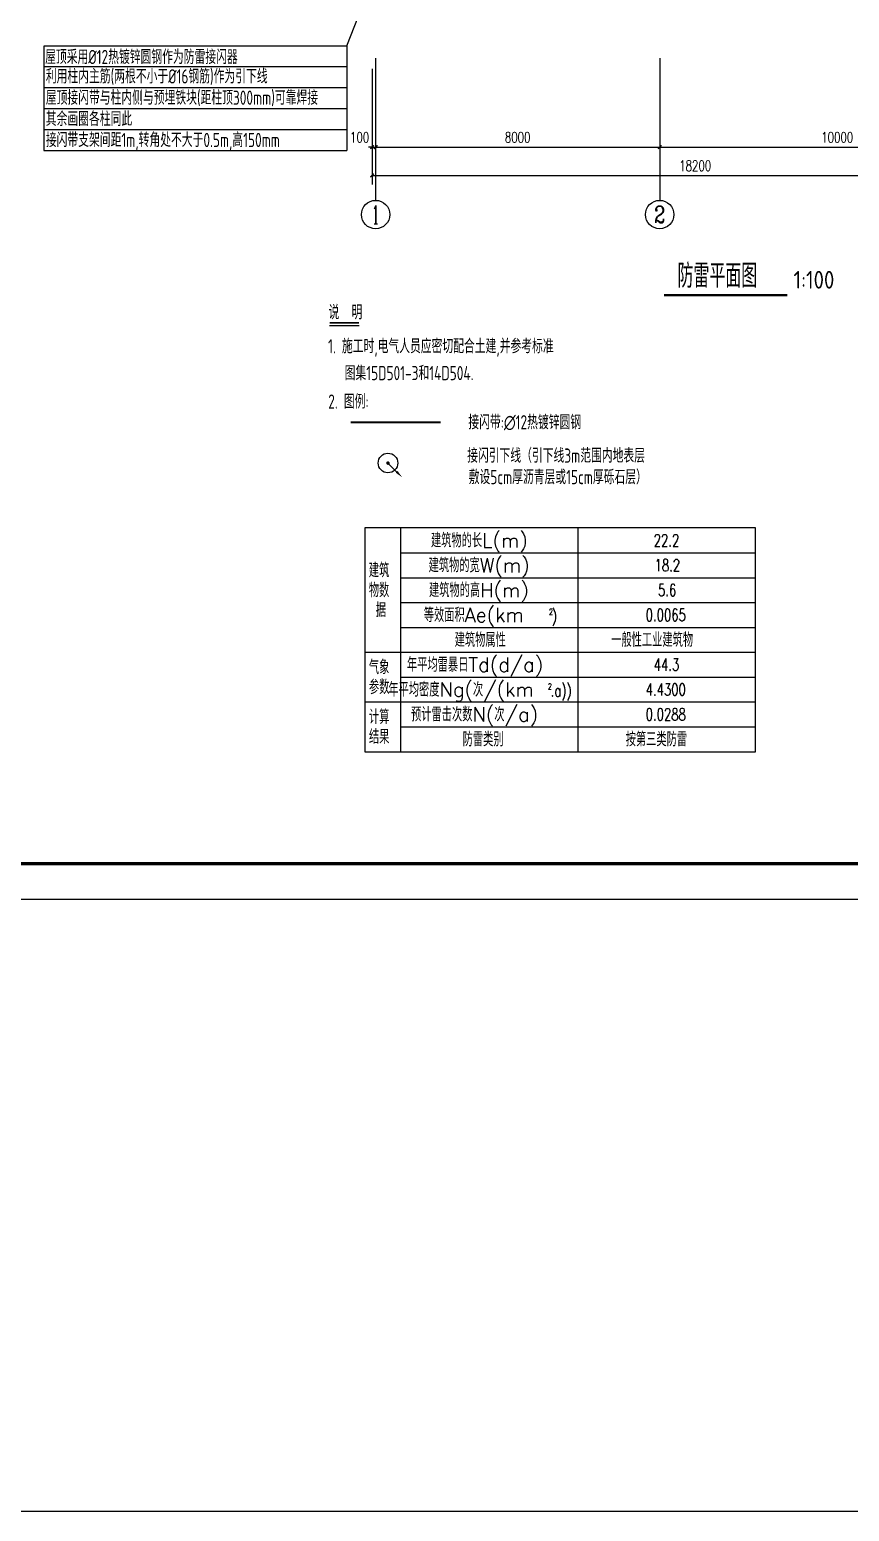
# Model space of a CAD drawing. Extents: x 5211311 to 5622788, y -441754 to -251897.
# Drawn here: x 5462449 to 5485533, y -441754 to -400025 of the extents above; entities that cross this region are included whole.
import ezdxf
from ezdxf.enums import TextEntityAlignment as Align

# ---------------------------------------------------------------- set-up
doc = ezdxf.new("R2010")
doc.units = 0
doc.header["$LTSCALE"] = 1000
doc.header["$MEASUREMENT"] = 0
doc.layers.get('0').update_dxf_attribs({"linetype": 'CONTINUOUS'})
doc.layers.get('Defpoints').update_dxf_attribs({"linetype": 'CONTINUOUS'})
for name, color, linetype in [('1', 2, 'CONTINUOUS'), ('AXIS_TEXT', 7, 'CONTINUOUS'), ('DIM_SYMB', 3, 'CONTINUOUS'), ('LWIRE', 4, 'CONTINUOUS'), ('PUB_TEXT', 7, 'CONTINUOUS'), ('PUB_TITLE', 4, 'CONTINUOUS'), ('TEL_TAB', 7, 'CONTINUOUS'), ('WIRE-照明', 1, 'CONTINUOUS'), ('WIRE-避雷', 4, 'CONTINUOUS'), ('建筑底图', 251, 'CONTINUOUS'), ('电信', 7, 'CONTINUOUS'), ('电气', 3, 'CONTINUOUS')]:
    doc.layers.add(name, color=color, linetype=linetype)
doc.styles.add('_TCH_AXIS', font='COMPLEX', dxfattribs={"bigfont": 'GBCBIG'})
doc.styles.add('_TCH_DIM', font='SIMPLEX', dxfattribs={"bigfont": 'GBCBIG'})
doc.styles.add('_TCH_DIM_T3', font='SIMPLEX', dxfattribs={"width": 0.705882, "bigfont": 'GBCBIG'})
doc.styles.add('COMPLEX', font='COMPLEX')
doc.styles.add('sceie', font='sceie.shx', dxfattribs={"width": 0.7, "bigfont": 'sceic.shx'})
doc.styles.get("Standard").update_dxf_attribs({"font": 'GBENOR', "bigfont": 'GBCBIG'})
doc.styles.add('TG_LINETYPE_THUND', font='SIMPLEX', dxfattribs={"width": 0.8, "height": 5.5, "bigfont": 'HZTXT'})
doc.linetypes.add('TG_×', pattern='A,2,0,["×",TG_LINETYPE_THUND,S=0.1,R=0,X=-0.23,Y=-0.21],0', length=2)
doc.dimstyles.new('_TCH_ARCH&&100', dxfattribs={"dimtxt": 297.5, "dimasz": 100, "dimexe": 250, "dimexo": 300, "dimgap": 126.25, "dimtad": 1, "dimdec": 0, "dimzin": 0, "dimdsep": 46, "dimtxsty": '_TCH_DIM_T3', "dimblk": 'ARCHTICK', "dimcen": 0.09, "dimclrt": 7, "dimazin": 2, "dimtfac": 1, "dimtdec": 0, "dimtix": 1, "dimtmove": 2, "dimatfit": 3, "dimfxl": 0, "dimtolj": 1, "dimtzin": 0, "dimarcsym": 0})

# ---------------------------------------------------------------- blocks, each defined once
blk = doc.blocks.new('_ArchTick')
at = {"color": 0, "linetype": 'ByBlock', "const_width": 0.4}
blk.add_lwpolyline([(-0.5, -0.5), (0.5, 0.5)], dxfattribs=at)
blk = doc.blocks.new('*D47')
at = {"layer": 'Defpoints', "color": 0, "transparency": 16777216}
for p in [(5472092, -400833), (5472192, -400833), (5472192, -403333)]:
    blk.add_point(p, dxfattribs=at)
at = {"layer": '建筑底图', "color": 0, "lineweight": -2, "transparency": 16777216}
for p, q in [((5472092, -401133), (5472092, -403583)), ((5472192, -401133), (5472192, -403583)), ((5472092, -403333), (5471992, -403333)), ((5472092, -403333), (5472192, -403333)), ((5472192, -403333), (5472292, -403333))]:
    blk.add_line(p, q, dxfattribs=at)
at = {"layer": '建筑底图', "color": 0, "lineweight": -2, "transparency": 16777216, "xscale": 100, "yscale": 100, "zscale": 100}
blk.add_blockref('_ArchTick', (5472092, -403333), dxfattribs=at)
at = {"layer": '建筑底图', "color": 0, "lineweight": -2, "transparency": 16777216, "xscale": 100, "yscale": 100, "zscale": 100, "rotation": 180}
blk.add_blockref('_ArchTick', (5472192, -403333), dxfattribs=at)
at = {"layer": '建筑底图', "color": 7, "transparency": 16777216, "insert": (5471742, -403058), "char_height": 297.5, "attachment_point": 5, "style": '_TCH_DIM_T3'}
blk.add_mtext('\\A1;100', dxfattribs=at)
blk = doc.blocks.new('*D48')
at = {"layer": 'Defpoints', "color": 0, "transparency": 16777216}
for p in [(5472192, -400833), (5480192, -400833), (5480192, -403333)]:
    blk.add_point(p, dxfattribs=at)
at = {"layer": '建筑底图', "color": 0, "lineweight": -2, "transparency": 16777216}
for p, q in [((5472192, -401133), (5472192, -403583)), ((5480192, -401133), (5480192, -403583)), ((5472192, -403333), (5480192, -403333))]:
    blk.add_line(p, q, dxfattribs=at)
at = {"layer": '建筑底图', "color": 0, "lineweight": -2, "transparency": 16777216, "xscale": 100, "yscale": 100, "zscale": 100, "rotation": 180}
blk.add_blockref('_ArchTick', (5472192, -403333), dxfattribs=at)
at = {"layer": '建筑底图', "color": 0, "lineweight": -2, "transparency": 16777216, "xscale": 100, "yscale": 100, "zscale": 100}
blk.add_blockref('_ArchTick', (5480192, -403333), dxfattribs=at)
at = {"layer": '建筑底图', "color": 7, "transparency": 16777216, "insert": (5476192, -403058), "char_height": 297.5, "attachment_point": 5, "style": '_TCH_DIM_T3'}
blk.add_mtext('\\A1;8000', dxfattribs=at)
blk = doc.blocks.new('*D49')
at = {"layer": 'Defpoints', "color": 0, "transparency": 16777216}
for p in [(5480192, -400833), (5490192, -400833), (5490192, -403333)]:
    blk.add_point(p, dxfattribs=at)
at = {"layer": '建筑底图', "color": 0, "lineweight": -2, "transparency": 16777216}
for p, q in [((5480192, -401133), (5480192, -403583)), ((5490192, -401133), (5490192, -403583)), ((5480192, -403333), (5490192, -403333))]:
    blk.add_line(p, q, dxfattribs=at)
at = {"layer": '建筑底图', "color": 0, "lineweight": -2, "transparency": 16777216, "xscale": 100, "yscale": 100, "zscale": 100, "rotation": 180}
blk.add_blockref('_ArchTick', (5480192, -403333), dxfattribs=at)
at = {"layer": '建筑底图', "color": 0, "lineweight": -2, "transparency": 16777216, "xscale": 100, "yscale": 100, "zscale": 100}
blk.add_blockref('_ArchTick', (5490192, -403333), dxfattribs=at)
at = {"layer": '建筑底图', "color": 7, "transparency": 16777216, "insert": (5485192, -403058), "char_height": 297.5, "attachment_point": 5, "style": '_TCH_DIM_T3'}
blk.add_mtext('\\A1;10000', dxfattribs=at)
blk = doc.blocks.new('*D51')
at = {"layer": 'Defpoints', "color": 0, "transparency": 16777216}
for p in [(5472092, -400833), (5490292, -400833), (5490292, -404133)]:
    blk.add_point(p, dxfattribs=at)
at = {"layer": '建筑底图', "color": 0, "lineweight": -2, "transparency": 16777216}
for p, q in [((5472092, -401133), (5472092, -404383)), ((5490292, -401133), (5490292, -404383)), ((5472092, -404133), (5490292, -404133))]:
    blk.add_line(p, q, dxfattribs=at)
at = {"layer": '建筑底图', "color": 0, "lineweight": -2, "transparency": 16777216, "xscale": 100, "yscale": 100, "zscale": 100, "rotation": 180}
blk.add_blockref('_ArchTick', (5472092, -404133), dxfattribs=at)
at = {"layer": '建筑底图', "color": 0, "lineweight": -2, "transparency": 16777216, "xscale": 100, "yscale": 100, "zscale": 100}
blk.add_blockref('_ArchTick', (5490292, -404133), dxfattribs=at)
at = {"layer": '建筑底图', "color": 7, "transparency": 16777216, "insert": (5481192, -403858), "char_height": 297.5, "attachment_point": 5, "style": '_TCH_DIM_T3'}
blk.add_mtext('\\A1;18200', dxfattribs=at)
blk = doc.blocks.new('_AXISO')
blk.add_circle((0, 0), 0.5)
at = {"layer": 'AXIS_TEXT', "style": 'COMPLEX', "width": 1.041667}
blk.add_attdef('A', text='', height=0.56, dxfattribs=at).set_placement((-0.25, -0.28), (0.25, -0.28), align=Align.FIT)
blk = doc.blocks.new('$TelecSys$00000080')
for p, q in [((-0.7, -0.7), (0, 0)), ((0.1, 0.1), (0.1, 0.1)), ((-0.1, -0.1), (-0.1, -0.1))]:
    blk.add_line(p, q)
at = {"const_width": 0.142}
blk.add_lwpolyline([(0.07, 0, 1), (-0.07, 0, 1)], format="xyb", close=True, dxfattribs=at)
blk.add_solid([(-0.63, -0.77), (-0.77, -0.63), (-1.15, -1.15)])
at = {"width": 0.8, "flags": 9}
blk.add_attdef('A', (0, 0), '', height=0.00002, rotation=180, dxfattribs=at)

msp = doc.modelspace()

# ---------------------------------------------------------------- linework, layer by layer
at = {"layer": '1', "color": 3, "linetype": 'Continuous'}
msp.add_circle((5472539.5, -412229.7), 276.5, dxfattribs=at)
at = {"layer": 'DIM_SYMB', "const_width": 70}
msp.add_lwpolyline([(5480312.1, -407504.8), (5483789.1, -407504.8)], dxfattribs=at)
at = {"layer": 'PUB_TITLE', "color": 4}
msp.add_lwpolyline([(5423013.1, -424514), (5507113.1, -424514), (5507113.1, -365114), (5423013.1, -365114)], close=True, dxfattribs=at)
at = {"layer": 'PUB_TITLE', "color": 4, "const_width": 100}
msp.add_lwpolyline([(5425513.1, -423514), (5506113.1, -423514), (5506113.1, -366114), (5425513.1, -366114)], close=True, dxfattribs=at)
at = {"layer": 'TEL_TAB'}
msp.add_lwpolyline([(5471890.2, -420359.3), (5482890.2, -420359.3), (5482890.2, -414059.3), (5471890.2, -414059.3)], close=True, dxfattribs=at)
for points in [[(5472890.2, -414059.3), (5472890.2, -420359.3)], [(5477890.2, -414059.3), (5477890.2, -420359.3)], [(5472890.2, -414759.3), (5482890.2, -414759.3)], [(5472890.2, -415459.3), (5482890.2, -415459.3)], [(5472890.2, -416159.3), (5482890.2, -416159.3)], [(5472890.2, -416859.3), (5482890.2, -416859.3)], [(5471890.2, -417559.3), (5482890.2, -417559.3)], [(5472890.2, -418259.3), (5482890.2, -418259.3)], [(5471890.2, -418959.3), (5482890.2, -418959.3)], [(5472890.2, -419659.3), (5482890.2, -419659.3)]]:
    msp.add_lwpolyline(points, dxfattribs=at)
at = {"layer": 'WIRE-照明'}
msp.add_lwpolyline([(5211311, -251896.5), (5622788, -251896.5), (5622788, -441753.9), (5211311, -441753.9)], close=True, dxfattribs=at)
at = {"layer": 'WIRE-避雷', "color": 3, "linetype": 'TG_×', "const_width": 60}
msp.add_lwpolyline([(5471486.1, -411085.1), (5474023.1, -411085.1)], dxfattribs=at)
at = {"layer": '建筑底图'}
for p, q in [((5472191.6, -400833), (5472191.6, -404833)), ((5480191.6, -400833), (5480191.6, -404833))]:
    msp.add_line(p, q, dxfattribs=at)
at = {"layer": '电气'}
for p, q in [((5471379, -400477.7), (5472211, -398362.7)), ((5462853.5, -400477.7), (5471379, -400477.7)), ((5462853.5, -400493.7), (5462853.5, -401067.9)), ((5471379, -400477.7), (5471379, -401067.9)), ((5462853.5, -401067.9), (5462853.5, -401658.1)), ((5462853.5, -401067.9), (5471379, -401067.9)), ((5471379, -401067.9), (5471379, -401658.1)), ((5462853.5, -401658.1), (5462853.5, -402248.3)), ((5462853.5, -401658.1), (5471379, -401658.1)), ((5471379, -401658.1), (5471379, -402248.3)), ((5462853.5, -402248.3), (5462853.5, -403428.7)), ((5462853.5, -402248.3), (5471379, -402248.3)), ((5471379, -402248.3), (5471379, -403428.7)), ((5462853.5, -402838.5), (5471379, -402838.5)), ((5462853.5, -403428.7), (5471379, -403428.7)), ((5470894.8, -408355.4), (5471725.5, -408355.4))]:
    msp.add_line(p, q, dxfattribs=at)
at = {"layer": '电气', "const_width": 48}
msp.add_lwpolyline([(5470894.8, -408279.4), (5471726, -408279.4)], dxfattribs=at)

# ---------------------------------------------------------------- block references
at = {"layer": 'LWIRE', "xscale": 350, "yscale": 350, "zscale": 350, "rotation": 90}
msp.add_blockref('$TelecSys$00000080', (5472539.5, -412233.1), dxfattribs=at)
at = {"layer": '建筑底图'}
ref = msp.add_blockref('_AXISO', (5472191.6, -405233), dxfattribs=dict(at, xscale=800, yscale=800, zscale=800))
ref.add_attrib('A', '1', dxfattribs={"layer": 'AXIS_TEXT', "color": 0, "height": 514.7, "style": '_TCH_AXIS'}).set_placement((5472081.3, -405490.3), (5472301.9, -405490.3), align=Align.FIT)
ref = msp.add_blockref('_AXISO', (5480191.6, -405233), dxfattribs=dict(at, xscale=800, yscale=800, zscale=800))
ref.add_attrib('A', '2', dxfattribs={"layer": 'AXIS_TEXT', "color": 0, "height": 465.9, "style": '_TCH_AXIS'}).set_placement((5480036.2, -405466), (5480346.9, -405466), align=Align.FIT)

# ---------------------------------------------------------------- texts
at = {"layer": 'PUB_TEXT', "style": 'sceie', "width": 0.7}
msp.add_text('防雷平面图', height=675.18, dxfattribs=at).set_placement((5480693, -407296.3))
at = {"layer": 'PUB_TEXT'}
msp.add_text('1:100', height=500, dxfattribs=at).set_placement((5483960.6, -407320.1))
at = {"layer": 'TEL_TAB', "style": '_TCH_DIM'}
for s, p in [('建筑物的长L(m)', (5473750.5, -414609.3)), ('建筑', (5472001, -415449.3)), ('建筑物的宽W(m)', (5473683.8, -415309.3)), ('物数', (5472001, -416009.3)), ('建筑物的高H(m)', (5473695, -416009.3)), ('据', (5472195.6, -416569.3)), ('等效面积Ae(km', (5473548.3, -416709.3)), ('建筑物属性', (5474418.6, -417409.3)), ('一般性工业建筑物', (5478828, -417409.3)), ('年平均雷暴日Td(d/a)', (5473075.9, -418109.3)), ('气象', (5472003.6, -418179.3)), ('参数', (5472003.6, -418739.3)), ('年平均密度Ng(次/(km', (5472550.2, -418809.3)), ('计算', (5472004.4, -419579.3)), ('预计雷击次数N(次/a)', (5473190.2, -419509.3)), ('结果', (5472004.4, -420139.3)), ('防雷类别', (5474642.2, -420209.3)), ('按第三类防雷', (5479234.3, -420209.3))]:
    msp.add_text(s, height=400, dxfattribs=at).set_placement(p)
at = {"layer": 'TEL_TAB', "style": '_TCH_DIM', "width": 0.705882}
for s, height, p in [('22.2', 340, (5480024.5, -414579.3)), ('18.2', 340, (5480047.4, -415279.3)), ('5.6', 340, (5480144.5, -415979.3)), ('2', 170, (5477072.2, -416509.3)), (')', 340, (5477152.2, -416709.3)), ('0.0065', 340, (5479796, -416679.3)), ('44.3', 340, (5480024.5, -418079.3)), ('2', 170, (5477042.3, -418609.3)), ('.a))', 340, (5477122.3, -418809.3)), ('4.4300', 340, (5479796, -418779.3)), ('0.0288', 340, (5479796, -419479.3))]:
    msp.add_text(s, height=height, dxfattribs=at).set_placement(p)
at = {"layer": '电信', "color": 7, "style": 'sceie', "width": 0.8}
for s, p in [('屋顶采用%%c12热镀锌圆钢作为防雷接闪器', (5462885.8, -400995.3)), ('利用柱内主筋(两根不小于%%C16钢筋)作为引下线', (5462904.9, -401541.8)), ('屋顶接闪带与柱内侧与预埋铁块(距柱顶300mm)可靠焊接', (5462904.9, -402141.6)), ('其余画圈各柱同此', (5462904.9, -402740.1)), ('接闪带支架间距1m,转角处不大于0.5m,高150mm', (5462904.9, -403332.6)), ('说  明', (5470863.5, -408184.7)), ('1. 施工时,电气人员应密切配合土建,并参考标准', (5470853.5, -409140.5)), ('图集15D501-3和14D504.', (5471320.9, -409897.6)), ('2. 图例:', (5470857.9, -410699.1)), ('接闪带:∅12热镀锌圆钢', (5474803.6, -411281.6)), ('接闪引下线（引下线3m范围内地表层', (5474769.9, -412221.8)), ('敷设5cm厚沥青层或15cm厚砾石层）', (5474813, -412827.2))]:
    msp.add_text(s, height=400, dxfattribs=at).set_placement(p)

# ---------------------------------------------------------------- dimensions: what is measured, and where the dimension line sits
at = {"layer": '建筑底图'}
dim = msp.add_linear_dim(base=(5472191.6, -403333), p1=(5472091.6, -400833), p2=(5472191.6, -400833), angle=0, dimstyle='_TCH_ARCH&&100', dxfattribs=at)
dim.commit()
dim.dimension.update_dxf_attribs({"geometry": '*D47', "text_midpoint": (5471741.6, -403058), "dimtype": 129})
for p1, p2, distance, picture, middle in [((5472091.6, -400833), (5490291.6, -400833), -3300, '*D51', (5481191.6, -403858)), ((5472191.6, -400833), (5480191.6, -400833), -2500, '*D48', (5476191.6, -403058)), ((5480191.6, -400833), (5490191.6, -400833), -2500, '*D49', (5485191.6, -403058))]:
    dim = msp.add_aligned_dim(p1=p1, p2=p2, distance=distance, dimstyle='_TCH_ARCH&&100', dxfattribs=at)
    dim.commit()
    dim.dimension.update_dxf_attribs({"geometry": picture, "text_midpoint": middle})

doc.saveas('drawing.dxf')
